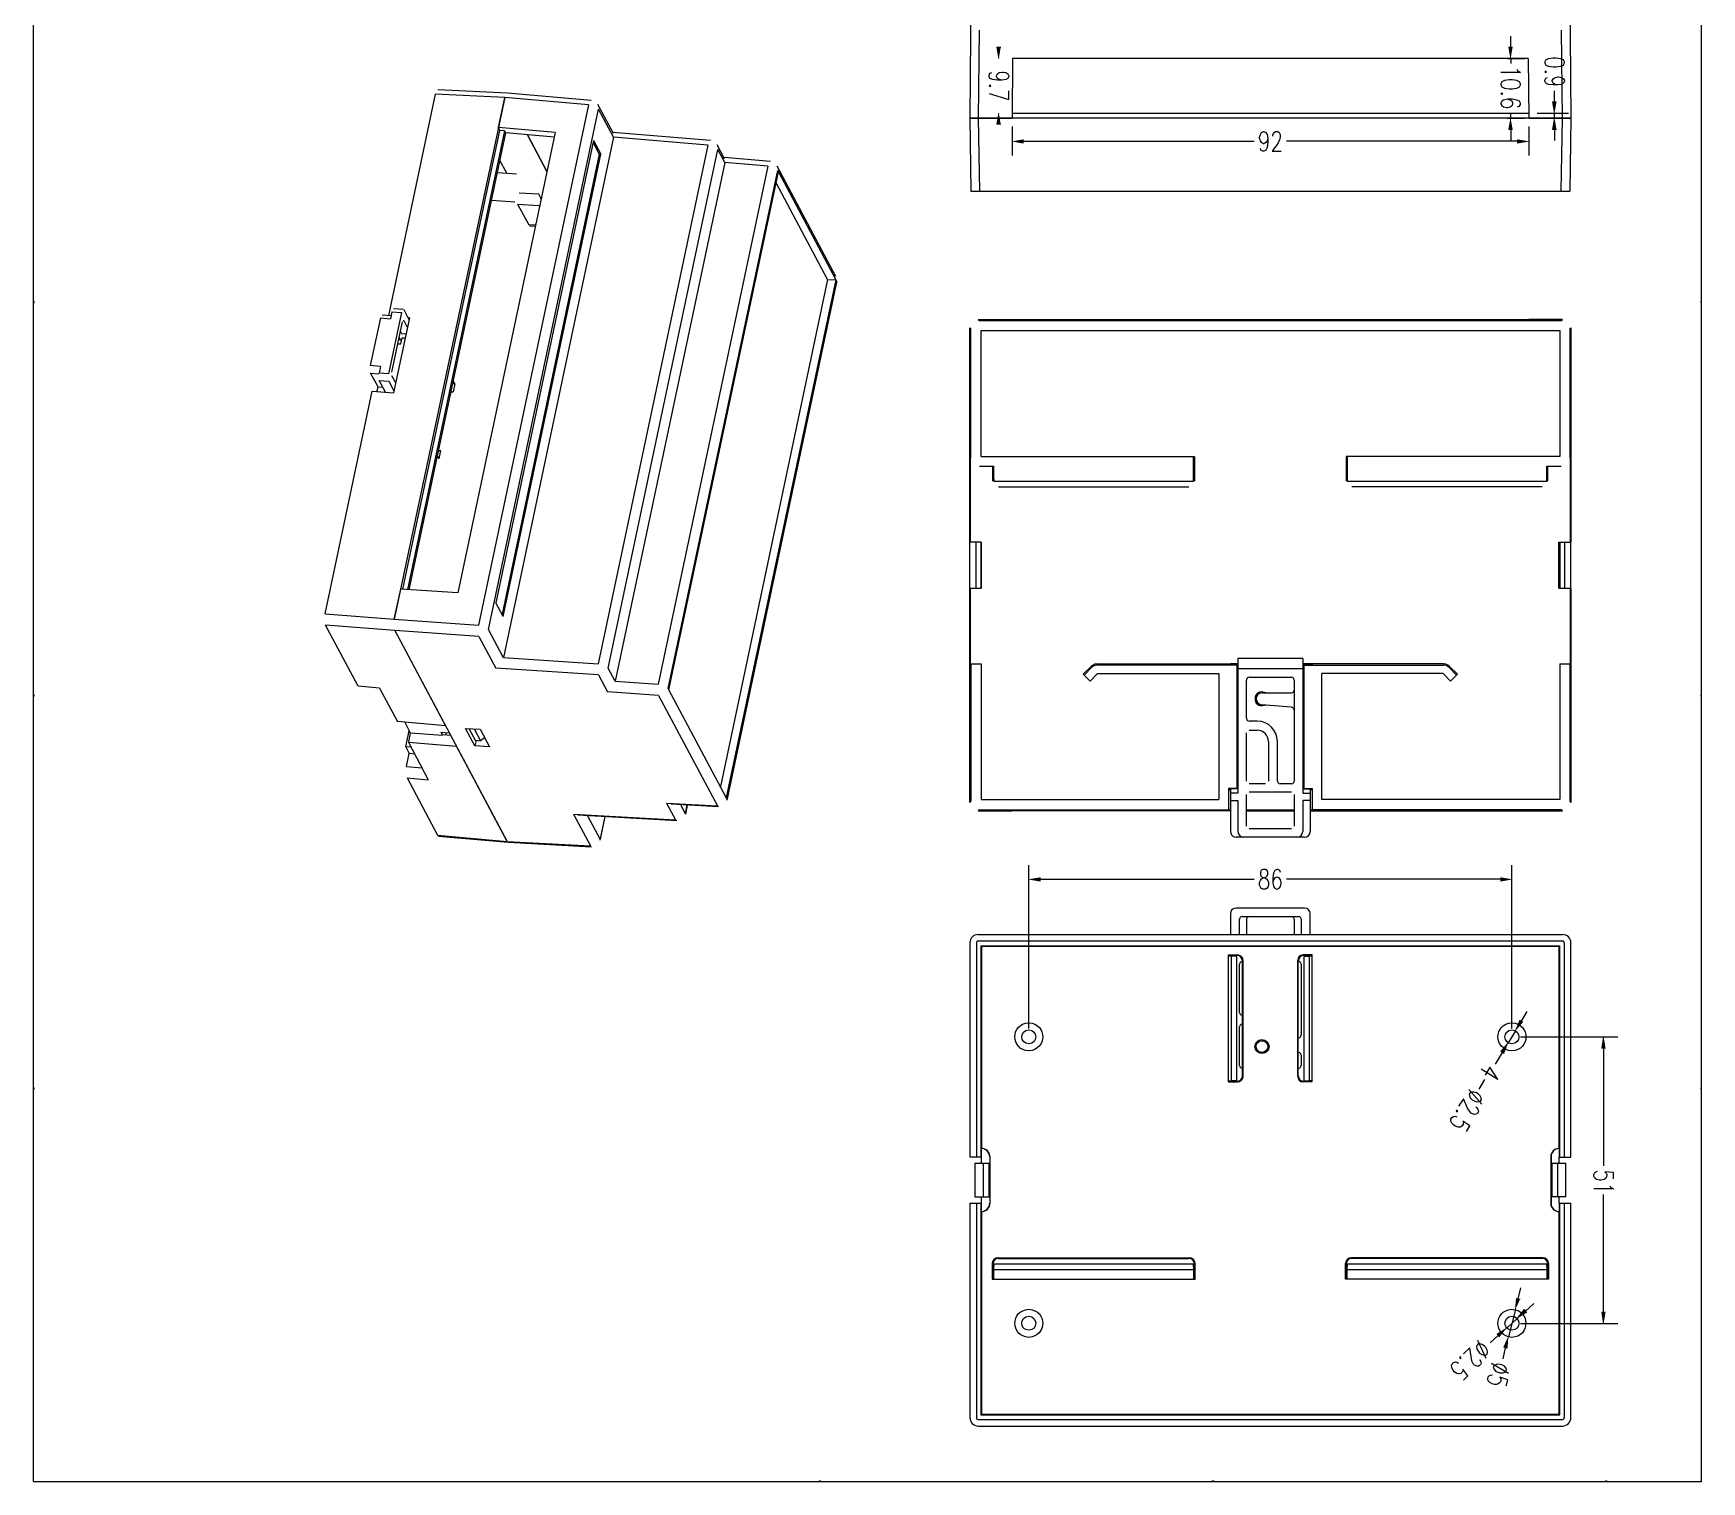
# Model space of a CAD drawing. Header units: inches. Extents: x -90 to 207, y -62 to 359.
# Drawn here: x -90.3 to 206.7, y -61.5 to 196.4 of the extents above; entities that cross this region are included whole.
import ezdxf

# ---------------------------------------------------------------- set-up
doc = ezdxf.new("R2010")
doc.units = ezdxf.units.IN
doc.header["$MEASUREMENT"] = 0
doc.layers.add('图层 1', color=7, linetype='Continuous')

msp = doc.modelspace()

# ---------------------------------------------------------------- hatches: boundary and pattern name
at = {"layer": '图层 1', "true_color": 0xffffff}
for points in [[(81.95, 193.92), (81.27, 193.92), (81.61, 191.91)], [(173.08, 193.92), (172.4, 193.92), (172.74, 191.91)], [(180.89, 184.19), (180.21, 184.19), (180.55, 182.22)], [(81.95, 180.21), (81.27, 180.21), (81.61, 182.22)], [(173.08, 179.31), (172.4, 179.31), (172.74, 181.29)], [(180.89, 179.31), (180.21, 179.31), (180.55, 181.29)], [(85.96, 177.52), (85.96, 176.84), (83.96, 177.18)], [(173.97, 177.52), (173.97, 176.84), (175.95, 177.18)], [(-90.27, 148.68), (-90.15, 148.65), (-90.11, 148.53), (-90.15, 148.4), (-90.27, 148.37)], [(206.73, 148.37), (206.61, 148.4), (206.58, 148.53), (206.61, 148.65), (206.73, 148.68)], [(-90.27, 78.65), (-90.15, 78.62), (-90.11, 78.49), (-90.15, 78.37), (-90.27, 78.34)], [(206.73, 78.34), (206.61, 78.37), (206.58, 78.49), (206.61, 78.62), (206.73, 78.65)], [(88.96, 46.1), (88.96, 45.42), (86.95, 45.76)], [(170.98, 46.1), (170.98, 45.42), (172.95, 45.76)], [(174.93, 20.31), (174.34, 20.65), (173.6, 18.77)], [(171.56, 14.72), (171.01, 15.06), (172.3, 16.61)], [(189.63, 15.68), (188.95, 15.68), (189.29, 17.69)], [(-90.27, 8.64), (-90.15, 8.61), (-90.11, 8.49), (-90.15, 8.36), (-90.27, 8.33)], [(206.73, 8.33), (206.61, 8.36), (206.58, 8.49), (206.61, 8.61), (206.73, 8.64)], [(174.4, -29.03), (173.76, -28.88), (173.57, -30.89)], [(175.61, -31.41), (175.14, -30.89), (173.88, -32.49)], [(189.63, -31.32), (188.95, -31.32), (189.29, -33.33)], [(170.76, -35.73), (170.33, -35.24), (172.03, -34.16)], [(172.18, -37.77), (171.53, -37.59), (172.33, -35.73)], [(49.59, -61.52), (49.62, -61.4), (49.74, -61.36), (49.86, -61.4), (49.9, -61.52)], [(119.59, -61.52), (119.62, -61.4), (119.75, -61.36), (119.87, -61.4), (119.9, -61.52)], [(189.6, -61.52), (189.63, -61.4), (189.75, -61.36), (189.87, -61.4), (189.91, -61.52)], [(206.73, -61.52), (206.58, -61.52), (206.61, -61.4), (206.73, -61.36)]]:
    msp.add_hatch(color=7, dxfattribs=at).paths.add_polyline_path(points)

# ---------------------------------------------------------------- linework, layer by layer
at = {"layer": '图层 1', "color": 7, "lineweight": 25, "true_color": 0xffffff}
for points in [[(206.73, -61.52), (206.73, 358.54), (-90.27, 358.54)], [(-90.27, -61.52), (-90.27, 358.54)], [(76.82, 225.54), (76.45, 181.29), (76.64, 168.29)], [(183.08, 225.54), (183.45, 181.29)], [(78.09, 196.95), (77.93, 181.29)], [(181.97, 181.29), (181.81, 196.95)], [(172.74, 193.92), (172.74, 195.9)], [(84.05, 191.91), (83.96, 181.29)], [(175.85, 191.91), (84.05, 191.91)], [(172.18, 191.91), (175.24, 191.91)], [(172.74, 191.91), (172.74, 191.02)], [(175.85, 191.91), (175.95, 181.29)], [(182.31, 191.33), (182.12, 191.67), (181.63, 191.88), (180.8, 192.01), (180.3, 192.01), (179.47, 191.88), (178.97, 191.67), (178.82, 191.33), (178.82, 191.11), (178.97, 190.77), (179.47, 190.55), (180.3, 190.43), (180.8, 190.43), (181.63, 190.55), (182.12, 190.77), (182.31, 191.11), (182.31, 191.33)], [(82.2, 188.05), (81.7, 188.18), (81.36, 188.39), (81.21, 188.73), (81.21, 188.86), (81.36, 189.17), (81.7, 189.41), (82.2, 189.51), (82.38, 189.51), (82.88, 189.41), (83.21, 189.17), (83.37, 188.86), (83.37, 188.73), (83.21, 188.39), (82.88, 188.18), (82.2, 188.05), (81.36, 188.05), (80.53, 188.18), (80.03, 188.39), (79.88, 188.73), (79.88, 188.95), (80.03, 189.29), (80.37, 189.41)], [(80.19, 187.07), (80.03, 187.16), (79.88, 187.07), (80.03, 186.94), (80.19, 187.07)], [(173.82, 190), (173.97, 189.78), (174.5, 189.44), (170.98, 189.44)], [(174.5, 187.44), (174.31, 187.78), (173.82, 187.99), (172.98, 188.12), (172.49, 188.12), (171.66, 187.99), (171.16, 187.78), (170.98, 187.44), (170.98, 187.22), (171.16, 186.88), (171.66, 186.66), (172.49, 186.54), (172.98, 186.54), (173.82, 186.66), (174.31, 186.88), (174.5, 187.22), (174.5, 187.44)], [(179.13, 189.57), (178.97, 189.66), (178.82, 189.57), (178.97, 189.44), (179.13, 189.57)], [(181.14, 187.22), (180.64, 187.31), (180.3, 187.53), (180.15, 187.87), (180.15, 187.99), (180.3, 188.33), (180.64, 188.55), (181.14, 188.67), (181.29, 188.67), (181.81, 188.55), (182.12, 188.33), (182.31, 187.99), (182.31, 187.87), (182.12, 187.53), (181.81, 187.31), (181.14, 187.22), (180.3, 187.22), (179.47, 187.31), (178.97, 187.53), (178.82, 187.87), (178.82, 188.08), (178.97, 188.42), (179.31, 188.55)], [(-18.72, 185.58), (-27.06, 146.18)], [(-7.48, 179.62), (-6.34, 185), (-26.01, 92.08), (-24.87, 97.42)], [(-6.34, 185), (-18.72, 185.58)], [(-18.26, 186.42), (-5.87, 185.83)], [(8.58, 183.7), (-6.34, 185)], [(-5.87, 185.83), (9.04, 184.53)], [(79.88, 185.71), (83.37, 184.6), (83.37, 186.17)], [(171.32, 185.65), (171.16, 185.77), (170.98, 185.65), (171.16, 185.55), (171.32, 185.65)], [(173.97, 183.3), (174.31, 183.42), (174.5, 183.76), (174.5, 183.98), (174.31, 184.32), (173.82, 184.53), (172.98, 184.66), (172.15, 184.66), (171.47, 184.53), (171.16, 184.32), (170.98, 183.98), (170.98, 183.88), (171.16, 183.55), (171.47, 183.3), (171.99, 183.21), (172.15, 183.21), (172.64, 183.3), (172.98, 183.55), (173.14, 183.88), (173.14, 183.98), (172.98, 184.32), (172.64, 184.53), (172.15, 184.66)], [(180.55, 184.19), (180.55, 186.2)], [(8.58, 183.7), (-11, 91.03)], [(-9.24, 90.26), (10.34, 182.93)], [(12.99, 178.57), (10.25, 183.73)], [(13.02, 177.89), (10.34, 182.93)], [(175.95, 181.29), (183.45, 181.29), (76.45, 181.29), (83.96, 181.29)], [(77.93, 181.29), (78.15, 168.29)], [(83.96, 182.22), (175.95, 182.22)], [(172.18, 181.29), (175.24, 181.29)], [(172.74, 181.29), (172.74, 182.19)], [(177.46, 182.22), (183.05, 182.22)], [(177.46, 181.29), (183.05, 181.29)], [(180.55, 181.29), (180.55, 182.22)], [(181.75, 168.29), (181.97, 181.29)], [(183.45, 181.29), (183.27, 168.29)], [(-24.49, 97.42), (-7.2, 179.13)], [(-23.63, 97.36), (-6.34, 179.04)], [(-23.35, 97.33), (-6.15, 178.67)], [(2.65, 178.76), (-14.71, 96.74)], [(2.65, 178.76), (-7.48, 179.62)], [(-7.2, 179.13), (-7.48, 179.62)], [(-6.37, 179.07), (-7.2, 179.13)], [(-6.15, 178.67), (-6.37, 179.07)], [(2.46, 177.93), (-6.15, 178.67)], [(-2.32, 178.33), (1.17, 171.78), (-2.29, 178.33)], [(30.29, 177.34), (12.9, 178.76)], [(83.96, 179.81), (83.96, 174.68)], [(129.5, 177.77), (129.41, 177.28), (129.16, 176.94), (128.82, 176.75), (128.73, 176.75), (128.39, 176.94), (128.18, 177.28), (128.05, 177.77), (128.05, 177.93), (128.18, 178.42), (128.39, 178.76), (128.73, 178.94), (128.82, 178.94), (129.16, 178.76), (129.41, 178.42), (129.5, 177.77), (129.5, 176.94), (129.41, 176.1), (129.16, 175.61), (128.82, 175.42), (128.61, 175.42), (128.27, 175.61), (128.18, 175.92)], [(172.74, 179.31), (172.74, 177.31)], [(175.95, 179.81), (175.95, 174.68)], [(180.55, 179.31), (180.55, 177.31)], [(9.47, 177.31), (-7.91, 95.01)], [(13.02, 177.89), (-6.58, 85.25)], [(9.41, 176.94), (10.49, 174.87)], [(9.47, 177.31), (10.77, 174.87)], [(29.82, 176.5), (10.28, 84.14)], [(12.07, 83.37), (31.58, 175.73)], [(29.82, 176.5), (13.02, 177.89)], [(32.79, 174.07), (31.49, 176.54)], [(32.85, 173.42), (31.58, 175.73)], [(85.96, 177.18), (127.06, 177.18)], [(173.97, 177.18), (132.84, 177.18)], [(-6, 171.5), (-7.2, 173.76)], [(10.49, 174.87), (-6.83, 92.97)], [(-6.62, 92.57), (10.77, 174.87)], [(10.49, 174.87), (10.77, 174.87)], [(32.85, 173.39), (13.3, 81.02)], [(40.51, 172.74), (20.99, 80.5)], [(40.97, 173.57), (32.69, 174.28)], [(40.51, 172.74), (32.85, 173.39)], [(52.61, 153.1), (42.14, 172.77)], [(-7.63, 171.63), (-4.24, 171.38)], [(22.75, 79.73), (42.27, 171.97)], [(22.87, 79.51), (42.39, 171.75)], [(51.13, 152.6), (41.99, 169.8)], [(42.27, 171.97), (42.39, 171.75), (52.61, 152.54)], [(-8.68, 166.68), (-4.58, 166.38)], [(-0.29, 167.77), (-3.77, 167.95)], [(0.09, 167.06), (-0.29, 167.77)], [(0.05, 166.99), (0.09, 167.06)], [(0.05, 166.99), (0.15, 166.84)], [(0.18, 167.06), (0.09, 167.06)], [(76.64, 168.29), (183.27, 168.29)], [(-4.05, 165.97), (-0.22, 165.76)], [(-4.05, 165.97), (-2.08, 162.3)], [(-0.22, 165.76), (-0.13, 165.57)], [(-0.84, 162.24), (-2.08, 162.3)], [(-1.92, 162.15), (-0.87, 162.08)], [(-0.9, 161.93), (-1, 162.08)], [(51.13, 152.6), (32.05, 62.28)], [(52.61, 152.54), (33.1, 60.3)], [(52.74, 152.29), (33.22, 60.06)], [(33.25, 59.87), (52.77, 152.08)], [(51.13, 152.6), (52.61, 152.54)], [(52.61, 152.54), (52.74, 152.29)], [(52.74, 152.29), (52.77, 152.08)], [(-28.48, 145.72), (-30.3, 137.23)], [(-28.48, 145.72), (-26.69, 145.59)], [(-28.2, 146.27), (-26.56, 146.15)], [(-24.71, 146.67), (-27.03, 135.77)], [(-26.44, 146.8), (-26.69, 145.59)], [(-26.44, 146.8), (-24.71, 146.67)], [(-24.4, 147.23), (-26.13, 147.35)], [(-23.29, 145.75), (-26.13, 132.41)], [(-23.38, 145.41), (-24.28, 147.14)], [(-23.29, 145.75), (-23.57, 145.75)], [(-26.44, 136.08), (-24.56, 145.04)], [(-24.65, 142.88), (-24.93, 143.37)], [(-23.91, 142.81), (-24.65, 142.88)], [(-24.46, 145.25), (-24.34, 145.25)], [(-24.34, 145.25), (-23.66, 143.99)], [(76.45, 105.82), (76.45, 143.99)], [(76.64, 143.77), (76.45, 143.99)], [(76.45, 59.47), (76.45, 143.96)], [(76.64, 120.83), (76.64, 143.77)], [(77.93, 145.47), (83.96, 145.47)], [(77.93, 145.47), (181.97, 145.47), (175.95, 145.47)], [(77.93, 145.47), (78.15, 145.29)], [(78.15, 145.29), (181.75, 145.29)], [(78.46, 121.04), (78.46, 143.46)], [(78.46, 143.46), (181.48, 143.46)], [(181.48, 143.46), (181.48, 121.04)], [(181.75, 145.29), (181.97, 145.47)], [(183.45, 143.99), (183.27, 143.77)], [(183.27, 143.77), (183.27, 120.83)], [(183.45, 143.99), (183.45, 105.82)], [(183.45, 59.47), (183.45, 143.96)], [(-25.39, 141.12), (-24.87, 141.09)], [(-24.9, 141.76), (-25.24, 141.8)], [(-25.14, 142.26), (-24.9, 141.76)], [(-24.87, 141.09), (-24.62, 142.2)], [(-24.62, 142.2), (-24.06, 142.17)], [(-28.48, 137.1), (-30.3, 137.23)], [(-28.48, 137.1), (-28.73, 135.9)], [(-30.24, 135.9), (-28.76, 135.77)], [(-28.91, 133.43), (-30.24, 135.9)], [(-27.03, 135.77), (-28.73, 135.9)], [(-28.69, 134.57), (-26.97, 134.45)], [(-27.58, 132.5), (-28.69, 134.57)], [(-26.97, 134.45), (-26.07, 132.72)], [(-25.76, 134.17), (-26.44, 135.43)], [(-15.23, 133.98), (-15.6, 134.01)], [(-15.23, 133.98), (-15.54, 132.56)], [(-15.23, 133.98), (-15.51, 134.51)], [(-38.3, 93.04), (-29.93, 132.66)], [(-29.93, 132.66), (-26.13, 132.41)], [(-29.1, 132.59), (-28.91, 133.43)], [(-28.91, 133.43), (-28.05, 133.37)], [(-15.94, 132.1), (-15.97, 132.16)], [(-15.91, 132.59), (-15.54, 132.56)], [(-18.1, 122.13), (-17.73, 122.09)], [(-18.04, 120.64), (-17.73, 122.09)], [(-17.79, 123.42), (-17.82, 123.48)], [(-17.82, 123.42), (-17.79, 123.42)], [(-18.04, 120.64), (-18.32, 121.17)], [(76.58, 105.82), (76.58, 120.83)], [(76.64, 120.83), (76.58, 120.83)], [(78.15, 119.32), (80.74, 119.32)], [(78.46, 121.04), (116.44, 121.04)], [(80.56, 116.63), (80.56, 119.32)], [(80.65, 119.32), (80.65, 117.62)], [(80.74, 116.63), (80.74, 119.32)], [(116.26, 116.63), (116.26, 121.04)], [(116.44, 119.32), (116.35, 119.32)], [(116.35, 119.32), (116.35, 117.62)], [(116.44, 121.04), (116.44, 116.63)], [(181.48, 121.04), (143.46, 121.04)], [(143.46, 121.04), (143.46, 116.63)], [(143.55, 119.32), (143.46, 119.32)], [(143.55, 117.62), (143.55, 119.32)], [(143.68, 116.63), (143.68, 121.04)], [(179.16, 119.32), (181.75, 119.32)], [(179.16, 116.63), (179.16, 119.32)], [(179.25, 117.62), (179.25, 119.32)], [(179.38, 116.63), (179.38, 119.32)], [(183.33, 120.83), (183.27, 120.83)], [(183.33, 120.83), (183.33, 105.82)], [(80.65, 117.62), (80.71, 116.63)], [(80.71, 116.63), (116.29, 116.63)], [(116.35, 117.62), (116.29, 116.63)], [(143.62, 116.63), (143.55, 117.62)], [(143.62, 116.63), (179.19, 116.63)], [(179.19, 116.63), (179.25, 117.62)], [(81.55, 115.64), (115.45, 115.64)], [(178.36, 115.64), (144.45, 115.64)], [(78.49, 105.82), (76.45, 105.82)], [(77.56, 97.61), (77.56, 105.82)], [(78.46, 105.82), (78.46, 97.61)], [(78.49, 97.61), (78.49, 105.82)], [(181.32, 105.82), (183.45, 105.82)], [(181.32, 97.61), (181.32, 105.82)], [(181.32, 104.68), (181.44, 104.68)], [(181.44, 105.2), (181.41, 105.2)], [(181.41, 104.68), (181.41, 105.2)], [(181.44, 105.2), (181.44, 98.22)], [(181.48, 105.82), (181.48, 97.61)], [(182.37, 97.61), (182.37, 105.82)], [(181.32, 98.69), (181.44, 98.69)], [(181.41, 98.22), (181.41, 98.69)], [(181.44, 98.22), (181.41, 98.22)], [(-14.71, 96.74), (-24.87, 97.42)], [(76.45, 59.44), (76.45, 97.61)], [(76.45, 97.61), (78.49, 97.61)], [(76.58, 84.11), (76.58, 97.61)], [(181.32, 97.61), (183.45, 97.61)], [(183.33, 97.61), (183.33, 84.11)], [(183.45, 97.61), (183.45, 59.44)], [(-38.3, 93.04), (-26.01, 92.08)], [(-26.01, 92.08), (-11, 91.03)], [(-6.62, 92.57), (-7.91, 95.01)], [(-25.92, 90.07), (-38.24, 91.03)], [(-32.46, 80.16), (-38.24, 91.03)], [(-10.94, 89.02), (-25.92, 90.07)], [(-25.92, 90.07), (-16.9, 73.09)], [(-25.92, 90.07), (-5.94, 52.49), (-14.95, 69.44)], [(-6.58, 85.22), (-9.24, 90.26)], [(-10.94, 89.02), (-7.91, 83.34)], [(10.34, 82.14), (-7.91, 83.34)], [(-6.58, 85.25), (10.28, 84.14)], [(13.3, 81.02), (12.07, 83.37)], [(76.58, 84.11), (78.46, 84.11)], [(76.64, 84.11), (76.64, 59.65)], [(78.46, 84.11), (78.46, 59.96)], [(98.04, 83.65), (96.65, 82.26)], [(98.19, 83.53), (96.8, 82.1)], [(99.12, 84.11), (98.72, 84.05), (98.38, 83.9), (98.04, 83.65)], [(98.04, 83.65), (98.19, 83.53)], [(99.12, 83.9), (98.78, 83.83), (98.47, 83.71), (98.19, 83.53)], [(99.12, 83.9), (99.12, 84.11)], [(99.12, 84.11), (122.86, 84.11)], [(124.01, 83.9), (99.12, 83.9)], [(122.49, 84.11), (122.49, 83.99)], [(122.49, 83.99), (122.99, 83.99)], [(122.86, 84.11), (122.86, 83.99)], [(124.19, 84.11), (122.86, 84.11)], [(124.01, 83.93), (122.99, 83.99)], [(124.01, 83.93), (124.01, 61.85)], [(124.19, 85.1), (124.19, 61.11)], [(135.71, 85.1), (124.19, 85.1)], [(135.71, 83.22), (124.19, 83.22)], [(135.71, 85.1), (135.71, 61.11)], [(137.07, 84.11), (135.71, 84.11)], [(135.93, 83.93), (136.92, 83.99)], [(135.93, 83.93), (135.93, 61.85)], [(135.93, 83.9), (160.79, 83.9)], [(137.41, 83.99), (136.92, 83.99)], [(137.07, 83.99), (137.07, 84.11)], [(160.79, 84.11), (137.07, 84.11)], [(137.41, 84.11), (137.41, 83.99)], [(160.79, 84.11), (160.79, 83.9)], [(161.87, 83.65), (161.56, 83.9), (161.19, 84.05), (160.79, 84.11)], [(161.71, 83.53), (161.28, 83.8), (160.79, 83.9)], [(161.71, 83.53), (161.87, 83.65)], [(163.1, 82.1), (161.71, 83.53)], [(163.26, 82.26), (161.87, 83.65)], [(181.48, 84.11), (183.33, 84.11)], [(181.48, 84.11), (181.48, 59.96)], [(183.27, 84.11), (183.27, 59.65)], [(10.34, 82.14), (11.94, 79.14)], [(13.3, 81.02), (20.99, 80.5)], [(96.65, 82.26), (97.85, 81.05)], [(97.85, 81.05), (99.18, 82.38)], [(99.18, 82.38), (120.8, 82.38)], [(120.8, 82.38), (120.8, 59.96)], [(126.2, 81.73), (125.95, 81.67), (125.77, 81.49), (125.71, 81.24)], [(125.71, 74.42), (125.71, 81.24)], [(126.2, 81.73), (133.7, 81.73)], [(134.2, 81.24), (134.14, 81.49), (133.95, 81.67), (133.7, 81.73)], [(134.2, 81.24), (134.2, 63.24)], [(139.11, 59.96), (139.11, 82.38)], [(160.72, 82.38), (139.11, 82.38)], [(160.72, 82.38), (162.05, 81.05)], [(163.26, 82.26), (162.05, 81.05)], [(-28.66, 79.82), (-32.46, 80.16)], [(-28.66, 79.82), (-25.45, 73.83)], [(21.05, 78.49), (11.94, 79.14)], [(21.05, 78.49), (31.52, 58.82)], [(33.1, 60.3), (22.87, 79.51), (22.75, 79.73)], [(128.45, 78.95), (133.7, 78.95)], [(133.7, 78.95), (133.95, 79.02), (134.14, 79.2), (134.2, 79.45)], [(125.71, 74.42), (125.77, 74.17), (125.95, 73.98), (126.2, 73.92)], [(133.73, 76.39), (128.45, 76.85)], [(134.2, 75.9), (134.14, 76.14), (133.98, 76.3), (133.73, 76.39)], [(-16.9, 73.09), (-25.45, 73.83)], [(-24.12, 73.71), (-23.17, 71.85)], [(-23.97, 69.35), (-23.35, 72.25)], [(-23.17, 71.85), (-23.51, 70.18)], [(-23.17, 71.85), (-17.42, 71.45)], [(-17.7, 71.98), (-17.42, 71.45)], [(-17.7, 71.98), (-16.25, 71.85)], [(-17.42, 71.45), (-17.42, 71.48)], [(-15.97, 71.36), (-17.42, 71.48)], [(-16.84, 71.42), (-16.74, 71.88)], [(-11.65, 69.51), (-13.32, 72.62)], [(-13.32, 72.62), (-10.75, 72.47)], [(-12.73, 72.59), (-11.62, 70.52)], [(-11.77, 72.53), (-10.66, 70.43)], [(-10.75, 72.47), (-9.09, 69.35)], [(125.71, 63.24), (125.71, 71.82)], [(127.62, 73.92), (126.2, 73.92)], [(126.2, 72.32), (127.62, 72.32)], [(-23.04, 69.26), (-23.97, 69.35)], [(-23.97, 69.35), (-23.35, 68.15)], [(-23.51, 70.18), (-14.95, 69.44)], [(-23.51, 70.18), (-19.96, 63.48)], [(-11.46, 70.49), (-11.65, 69.51)], [(-9.09, 69.35), (-11.65, 69.51)], [(-11.62, 70.52), (-10.66, 70.43)], [(-9.95, 70.96), (-10.66, 70.43)], [(129.6, 70.31), (129.6, 63.24)], [(131.2, 63.24), (131.2, 70.31)], [(-23.85, 65.83), (-23.35, 68.15)], [(-23.85, 65.83), (-21.07, 65.58)], [(-22.36, 68.05), (-23.35, 68.15)], [(-23.75, 63.82), (-18.32, 53.6)], [(-23.75, 63.82), (-19.96, 63.48)], [(129.1, 62.74), (126.2, 62.74)], [(131.2, 63.24), (131.26, 62.99), (131.45, 62.8), (131.7, 62.74)], [(133.7, 62.74), (131.7, 62.74)], [(133.7, 62.74), (133.95, 62.8), (134.14, 62.99), (134.2, 63.24)], [(33.22, 60.06), (33.1, 60.3)], [(33.25, 59.87), (33.22, 60.09)], [(76.45, 59.44), (76.64, 59.65)], [(78.46, 59.96), (120.8, 59.96)], [(122.49, 61.91), (122.49, 58.08)], [(124.01, 61.91), (122.49, 61.91)], [(122.49, 61.79), (122.99, 61.79)], [(122.49, 61.69), (122.86, 61.69)], [(122.86, 61.79), (122.86, 54.25)], [(124.19, 61.11), (122.86, 61.11)], [(122.86, 59.81), (124.19, 59.81)], [(124.01, 61.85), (122.99, 61.79)], [(124.19, 59.81), (124.19, 54.25)], [(125.71, 55.24), (125.71, 60.86)], [(126.2, 61.35), (133.7, 61.35)], [(134.2, 60.86), (134.2, 55.24)], [(135.71, 61.11), (137.07, 61.11)], [(135.71, 59.81), (135.71, 54.25)], [(137.07, 59.81), (135.71, 59.81)], [(135.93, 61.91), (137.41, 61.91)], [(135.93, 61.85), (136.92, 61.79)], [(137.41, 61.79), (136.92, 61.79)], [(137.07, 61.79), (137.07, 54.25)], [(137.41, 61.69), (137.07, 61.69)], [(137.41, 61.91), (137.41, 58.08)], [(181.48, 59.96), (139.11, 59.96)], [(183.27, 59.65), (183.45, 59.44)], [(5.89, 57.37), (8.92, 51.69)], [(5.89, 57.37), (24.08, 56.32)], [(24.26, 56.17), (6.66, 57.18)], [(10.62, 52.92), (8.39, 57.09)], [(11.45, 56.91), (10.62, 52.92)], [(10.65, 52.71), (11.54, 56.91)], [(22.47, 59.32), (24.08, 56.32)], [(22.47, 59.32), (31.52, 58.82)], [(31.71, 58.67), (23.28, 59.13)], [(25.78, 57.55), (25.01, 59.04)], [(26.09, 58.98), (25.78, 57.55)], [(25.81, 57.34), (25.78, 57.55)], [(26.15, 58.98), (25.81, 57.34)], [(78.15, 58.14), (77.93, 57.96)], [(122.86, 57.96), (77.93, 57.96), (83.96, 57.96)], [(78.15, 58.14), (122.49, 58.14)], [(122.86, 58.08), (122.49, 58.08)], [(134.2, 58.08), (125.71, 58.08)], [(125.71, 57.96), (134.2, 57.96)], [(137.41, 58.08), (137.07, 58.08)], [(137.07, 57.96), (181.97, 57.96), (175.95, 57.96)], [(181.75, 58.14), (137.41, 58.14)], [(181.97, 57.96), (181.75, 58.14)], [(-18.32, 53.6), (-5.94, 52.49)], [(122.86, 54.25), (122.9, 53.94), (123.05, 53.66), (123.27, 53.45), (123.54, 53.29), (123.85, 53.23)], [(133.7, 54.74), (126.2, 54.74)], [(-18.16, 53.45), (-5.75, 52.34)], [(-5.94, 52.49), (8.92, 51.69)], [(-5.75, 52.34), (9.1, 51.53)], [(10.65, 52.71), (10.62, 52.92)], [(136.05, 53.23), (123.85, 53.23)], [(86.95, 19.2), (86.95, 48.26)], [(172.95, 19.2), (172.95, 48.26)], [(88.96, 45.76), (127.06, 45.76)], [(128.61, 47.52), (128.27, 47.33), (128.18, 46.99), (128.18, 46.69), (128.27, 46.35), (128.52, 46.16), (128.95, 46.01), (129.29, 45.85), (129.5, 45.51), (129.63, 45.17), (129.63, 44.68), (129.5, 44.34), (129.41, 44.18), (129.07, 44), (128.61, 44), (128.27, 44.18), (128.18, 44.34), (128.05, 44.68), (128.05, 45.17), (128.18, 45.51), (128.39, 45.85), (128.73, 46.01), (129.16, 46.16), (129.41, 46.35), (129.5, 46.69), (129.5, 46.99), (129.41, 47.33), (129.07, 47.52), (128.61, 47.52)], [(131.73, 46.99), (131.63, 47.33), (131.3, 47.52), (131.08, 47.52), (130.74, 47.33), (130.52, 46.84), (130.4, 46.01), (130.4, 45.17), (130.52, 44.49), (130.74, 44.18), (131.08, 44), (131.17, 44), (131.51, 44.18), (131.73, 44.49), (131.85, 45.02), (131.85, 45.17), (131.73, 45.67), (131.51, 46.01), (131.17, 46.16), (131.08, 46.16), (130.74, 46.01), (130.52, 45.67), (130.4, 45.17)], [(170.98, 45.76), (132.84, 45.76)], [(123.85, 40.63), (123.54, 40.57), (123.27, 40.45), (123.05, 40.23), (122.9, 39.95), (122.86, 39.64)], [(122.86, 39.64), (122.86, 35.91)], [(136.05, 40.63), (123.85, 40.63)], [(124.96, 39.12), (124.72, 39.06), (124.53, 38.87), (124.47, 38.63)], [(124.47, 35.91), (124.47, 38.63)], [(124.96, 39.12), (134.97, 39.12)], [(126.2, 39.12), (125.95, 39.06), (125.77, 38.87), (125.71, 38.63)], [(125.71, 38.63), (125.71, 35.91)], [(134.2, 38.63), (134.14, 38.87), (133.95, 39.06), (133.7, 39.12)], [(134.2, 38.63), (134.2, 35.91)], [(135.46, 38.63), (135.4, 38.87), (135.22, 39.06), (134.97, 39.12)], [(135.46, 38.63), (135.46, 35.91)], [(137.07, 35.91), (137.07, 39.64)], [(77.93, 35.91), (181.97, 35.91)], [(76.45, 34.43), (76.45, -3.74)], [(77.93, 34.77), (77.78, 34.7), (77.66, 34.58), (77.63, 34.43)], [(77.63, 34.43), (77.63, -3.74)], [(77.93, 34.77), (181.97, 34.77)], [(78.43, 33.93), (78.43, -3.74)], [(78.43, 33.93), (181.48, 33.93)], [(78.55, 33.81), (78.43, 33.93)], [(78.55, 33.81), (78.55, -2.2)], [(181.35, 33.81), (78.55, 33.81)], [(181.35, 33.81), (181.48, 33.93)], [(181.35, -2.2), (181.35, 33.81)], [(181.48, -3.74), (181.48, 33.93)], [(182.28, 34.43), (182.25, 34.58), (182.12, 34.7), (181.97, 34.77)], [(182.28, 34.43), (182.28, -3.74)], [(183.45, -3.74), (183.45, 34.43)], [(122.49, 32.29), (124.1, 32.29)], [(122.49, 9.66), (122.49, 32.29)], [(122.49, 32.17), (124.01, 32.17)], [(124.01, 32.02), (122.99, 32.08), (122.49, 32.08)], [(122.86, 32.17), (122.86, 32.08)], [(122.99, 32.08), (122.99, 9.88)], [(124.01, 32.17), (124.1, 32.29)], [(124.01, 9.94), (124.01, 32.02)], [(124.96, 31.12), (124.72, 31.06), (124.53, 30.87), (124.47, 30.63)], [(124.47, 22.04), (124.47, 30.63)], [(124.96, 31.12), (125, 31.12)], [(125, 31.18), (125.09, 31.28)], [(125, 10.77), (125, 31.18)], [(125.09, 10.68), (125.09, 31.28)], [(134.91, 31.18), (134.82, 31.28)], [(134.82, 10.68), (134.82, 31.28)], [(134.91, 10.77), (134.91, 31.18)], [(134.91, 31.12), (134.97, 31.12)], [(135.46, 30.63), (135.4, 30.87), (135.22, 31.06), (134.97, 31.12)], [(135.46, 30.63), (135.46, 18.03)], [(137.41, 32.29), (135.8, 32.29)], [(135.93, 32.17), (135.8, 32.29)], [(137.41, 32.17), (135.93, 32.17)], [(135.93, 32.02), (136.92, 32.08)], [(135.93, 32.02), (135.93, 9.94)], [(137.41, 32.08), (136.92, 32.08)], [(136.92, 9.88), (136.92, 32.08)], [(137.07, 32.08), (137.07, 32.17)], [(137.41, 9.66), (137.41, 32.29)], [(124.47, 22.04), (124.53, 21.8), (124.72, 21.61), (124.96, 21.55)], [(125, 21.55), (124.96, 21.55)], [(174.65, 20.47), (175.67, 22.2)], [(124.96, 19.94), (124.72, 19.88), (124.53, 19.7), (124.47, 19.45)], [(124.47, 12.62), (124.47, 19.45)], [(124.96, 19.94), (125, 19.94)], [(134.97, 17.53), (135.22, 17.6), (135.4, 17.78), (135.46, 18.03)], [(173.6, 18.77), (172.3, 16.61)], [(129.01, 17.07), (128.45, 17.01)], [(128.45, 14.91), (129.1, 14.91)], [(134.97, 17.53), (134.91, 17.53)], [(134.91, 14.91), (134.97, 14.91)], [(135.46, 14.42), (135.4, 14.66), (135.22, 14.85), (134.97, 14.91)], [(170.05, 12.84), (171.28, 14.91)], [(174.47, 17.69), (191.79, 17.69)], [(189.29, 15.68), (189.29, -5.26)], [(124.47, 12.62), (124.53, 12.38), (124.72, 12.19), (124.96, 12.13)], [(125, 12.13), (124.96, 12.13)], [(134.97, 12.13), (134.91, 12.13)], [(134.97, 12.13), (135.22, 12.19), (135.4, 12.38), (135.46, 12.62)], [(135.46, 14.42), (135.46, 12.62)], [(170.45, 10.12), (167.46, 11.95)], [(170.45, 10.12), (169.03, 12.28), (168.17, 10.86)], [(122.49, 9.88), (122.99, 9.88)], [(122.49, 9.78), (124.01, 9.78)], [(122.49, 9.66), (124.1, 9.66)], [(122.86, 9.88), (122.86, 9.78)], [(124.01, 9.94), (122.99, 9.88)], [(124.01, 9.78), (124.1, 9.66)], [(125, 10.77), (125.09, 10.68)], [(134.91, 10.77), (134.82, 10.68)], [(135.93, 9.78), (135.8, 9.66)], [(137.41, 9.66), (135.8, 9.66)], [(135.93, 9.94), (136.92, 9.88)], [(137.41, 9.78), (135.93, 9.78)], [(137.41, 9.88), (136.92, 9.88)], [(137.07, 9.78), (137.07, 9.88)], [(168.1, 10.12), (167.09, 8.39)], [(166.53, 5.21), (166.65, 5.12), (166.9, 4.84), (166.96, 4.66), (166.99, 4.38), (166.78, 4.01), (166.53, 3.92), (166.31, 3.89), (165.97, 3.98), (165.7, 4.13), (165.45, 4.41), (165.14, 4.87), (164.31, 6.66), (163.47, 5.34)], [(167.61, 5.71), (165.26, 8.3)], [(167.52, 6.54), (167.49, 6.82), (167.33, 7.19), (166.96, 7.56), (166.68, 7.71), (166.19, 7.87), (165.79, 7.87), (165.51, 7.75), (165.36, 7.47), (165.39, 7.19), (165.54, 6.82), (165.91, 6.48), (166.22, 6.29), (166.68, 6.14), (167.09, 6.17), (167.36, 6.26), (167.52, 6.54)], [(164.86, 0.86), (165.45, 1.82), (164.21, 2.68), (164.31, 2.5), (164.27, 2.13), (164.09, 1.85), (163.78, 1.63), (163.38, 1.6), (162.89, 1.79), (162.61, 1.94), (162.24, 2.31), (162.08, 2.65), (162.11, 3.05), (162.27, 3.33), (162.58, 3.51), (162.79, 3.55), (163.13, 3.45)], [(163.32, 4.41), (163.23, 4.56), (163.04, 4.56), (163.1, 4.38), (163.32, 4.41)], [(78.49, -2.2), (78.49, -3.74)], [(181.35, -2.2), (180.98, -2.23), (180.61, -2.38), (180.3, -2.63), (180.05, -2.94), (179.9, -3.31), (179.87, -3.68)], [(181.41, -2.2), (181.04, -2.23), (180.67, -2.38), (180.36, -2.63), (180.12, -2.94), (179.96, -3.31), (179.93, -3.68)], [(181.41, -3.74), (181.41, -2.2)], [(78.49, -3.74), (76.45, -3.74)], [(77.35, -4.82), (77.35, -10.81)], [(77.35, -4.82), (80, -4.82)], [(78.49, -3.74), (78.49, -4.82)], [(78.86, -10.81), (78.86, -4.82)], [(79.85, -4.82), (79.85, -10.81)], [(80, -3.68), (80, -4.82)], [(80, -3.68), (80.07, -3.68)], [(80.07, -11.93), (80.07, -3.68)], [(179.87, -3.68), (179.93, -3.68)], [(179.87, -3.68), (179.87, -11.93)], [(179.93, -3.68), (179.93, -4.82)], [(179.93, -4.82), (182.56, -4.82)], [(180.05, -4.82), (180.05, -10.81)], [(181.07, -4.82), (181.07, -10.81)], [(181.32, -3.74), (183.45, -3.74)], [(181.32, -3.74), (181.32, -4.82)], [(182.56, -10.81), (182.56, -4.82)], [(191.05, -7.6), (191.05, -6.46), (189.53, -6.37), (189.69, -6.46), (189.87, -6.8), (189.87, -7.14), (189.69, -7.48), (189.38, -7.69), (188.86, -7.82), (188.55, -7.82), (188.02, -7.69), (187.71, -7.48), (187.53, -7.14), (187.53, -6.8), (187.71, -6.46), (187.87, -6.37), (188.21, -6.24)], [(190.37, -8.81), (190.52, -9.05), (191.05, -9.36), (187.53, -9.36)], [(77.35, -10.81), (80, -10.81)], [(78.49, -10.81), (78.49, -11.93)], [(80, -10.81), (80, -11.93)], [(182.56, -10.81), (179.93, -10.81)], [(179.93, -10.81), (179.93, -11.93)], [(181.32, -10.81), (181.32, -11.93)], [(189.29, -31.32), (189.29, -10.38)], [(76.45, -11.93), (76.45, -50.09)], [(76.45, -11.93), (78.49, -11.93)], [(77.63, -11.93), (77.63, -50.09)], [(78.43, -11.93), (78.43, -49.6)], [(78.49, -11.93), (78.49, -13.44)], [(78.55, -13.44), (78.55, -49.48)], [(80.07, -11.93), (80, -11.93)], [(179.93, -11.93), (179.87, -11.93)], [(181.32, -11.93), (183.45, -11.93)], [(181.35, -49.48), (181.35, -13.44)], [(181.41, -13.44), (181.41, -11.93)], [(181.48, -49.6), (181.48, -11.93)], [(182.28, -11.93), (182.28, -50.09)], [(183.45, -50.09), (183.45, -11.93)], [(80.44, -22.64), (80.44, -25.45)], [(80.56, -22.76), (80.44, -22.64)], [(80.56, -22.76), (80.56, -25.45)], [(80.71, -22.76), (80.65, -23.75), (80.65, -25.45)], [(80.65, -23.75), (116.35, -23.75)], [(116.29, -22.76), (80.71, -22.76)], [(81.45, -21.65), (115.55, -21.65)], [(81.55, -21.75), (81.45, -21.65)], [(81.55, -21.75), (115.45, -21.75)], [(115.45, -21.75), (115.55, -21.65)], [(116.35, -25.45), (116.35, -23.75), (116.29, -22.76)], [(116.44, -22.76), (116.57, -22.64)], [(116.44, -25.45), (116.44, -22.76)], [(116.57, -25.45), (116.57, -22.64)], [(143.46, -22.76), (143.34, -22.64)], [(143.34, -25.45), (143.34, -22.64)], [(143.46, -25.45), (143.46, -22.76)], [(143.62, -22.76), (143.55, -23.75), (143.55, -25.45)], [(143.55, -23.75), (179.25, -23.75)], [(179.19, -22.76), (143.62, -22.76)], [(144.45, -21.75), (144.36, -21.65)], [(178.48, -21.65), (144.36, -21.65)], [(178.36, -21.75), (144.45, -21.75)], [(178.36, -21.75), (178.48, -21.65)], [(179.25, -25.45), (179.25, -23.75), (179.19, -22.76)], [(179.38, -22.76), (179.47, -22.64)], [(179.38, -22.76), (179.38, -25.45)], [(179.47, -22.64), (179.47, -25.45)], [(80.44, -25.45), (116.57, -25.45)], [(179.47, -25.45), (143.34, -25.45)], [(174.06, -28.97), (174.56, -27.03)], [(173.88, -32.49), (172.03, -34.16)], [(173.57, -30.89), (172.33, -35.73)], [(175.39, -31.16), (176.87, -29.8)], [(169.06, -36.81), (170.54, -35.49)], [(174.47, -33.33), (191.79, -33.33)], [(167.18, -39.75), (167.27, -39.87), (167.42, -40.18), (167.46, -40.4), (167.39, -40.67), (167.05, -40.95), (166.78, -40.98), (166.59, -40.92), (166.28, -40.77), (166.07, -40.52), (165.91, -40.18), (165.76, -39.66), (165.48, -37.68), (164.31, -38.73)], [(168.54, -38.76), (168.6, -38.48), (168.54, -38.08), (168.29, -37.62), (168.07, -37.37), (167.64, -37.09), (167.24, -37), (166.96, -37), (166.71, -37.25), (166.68, -37.49), (166.71, -37.9), (166.99, -38.36), (167.21, -38.61), (167.61, -38.88), (168.01, -39.01), (168.29, -38.98), (168.54, -38.76)], [(168.38, -39.56), (166.9, -36.41)], [(171.38, -39.62), (171.84, -37.68)], [(164.34, -43.42), (165.14, -42.68), (164.24, -41.48), (164.27, -41.69), (164.12, -42.03), (163.87, -42.25), (163.5, -42.34), (163.13, -42.25), (162.7, -41.94), (162.48, -41.69), (162.24, -41.26), (162.18, -40.86), (162.33, -40.52), (162.58, -40.3), (162.92, -40.18), (163.13, -40.24), (163.44, -40.43)], [(163.87, -39.56), (163.84, -39.38), (163.66, -39.32), (163.69, -39.53), (163.87, -39.56)], [(172.33, -42.28), (169.34, -40.49)], [(171.99, -41.51), (171.9, -41.26), (171.62, -40.95), (171.16, -40.71), (170.85, -40.64), (170.33, -40.61), (169.96, -40.77), (169.74, -40.92), (169.65, -41.26), (169.77, -41.51), (170.02, -41.82), (170.48, -42.03), (170.82, -42.13), (171.32, -42.13), (171.72, -42), (171.93, -41.82), (171.99, -41.51)], [(77.63, -50.09), (77.66, -50.25), (77.78, -50.37), (77.93, -50.43)], [(77.93, -50.43), (181.97, -50.43)], [(78.55, -49.48), (78.43, -49.6)], [(78.43, -49.6), (181.48, -49.6)], [(78.55, -49.48), (181.35, -49.48)], [(181.35, -49.48), (181.48, -49.6)], [(181.97, -50.43), (182.12, -50.37), (182.25, -50.25), (182.28, -50.09)], [(77.93, -51.61), (181.97, -51.61)], [(-90.27, -61.52), (206.73, -61.52)]]:
    msp.add_lwpolyline(points, dxfattribs=at)
at = {"layer": '图层 1', "lineweight": 0}
for points in [[(81.95, 193.92), (81.27, 193.92), (81.61, 191.91)], [(173.08, 193.92), (172.4, 193.92), (172.74, 191.91)], [(180.89, 184.19), (180.21, 184.19), (180.55, 182.22)], [(81.95, 180.21), (81.27, 180.21), (81.61, 182.22)], [(173.08, 179.31), (172.4, 179.31), (172.74, 181.29)], [(180.89, 179.31), (180.21, 179.31), (180.55, 181.29)], [(85.96, 177.52), (85.96, 176.84), (83.96, 177.18)], [(173.97, 177.52), (173.97, 176.84), (175.95, 177.18)], [(-90.27, 148.68), (-90.15, 148.65), (-90.11, 148.53), (-90.15, 148.4), (-90.27, 148.37)], [(206.73, 148.37), (206.61, 148.4), (206.58, 148.53), (206.61, 148.65), (206.73, 148.68)], [(-90.27, 78.65), (-90.15, 78.62), (-90.11, 78.49), (-90.15, 78.37), (-90.27, 78.34)], [(206.73, 78.34), (206.61, 78.37), (206.58, 78.49), (206.61, 78.62), (206.73, 78.65)], [(88.96, 46.1), (88.96, 45.42), (86.95, 45.76)], [(170.98, 46.1), (170.98, 45.42), (172.95, 45.76)], [(174.93, 20.31), (174.34, 20.65), (173.6, 18.77)], [(171.56, 14.72), (171.01, 15.06), (172.3, 16.61)], [(189.63, 15.68), (188.95, 15.68), (189.29, 17.69)], [(-90.27, 8.64), (-90.15, 8.61), (-90.11, 8.49), (-90.15, 8.36), (-90.27, 8.33)], [(206.73, 8.33), (206.61, 8.36), (206.58, 8.49), (206.61, 8.61), (206.73, 8.64)], [(174.4, -29.03), (173.76, -28.88), (173.57, -30.89)], [(175.61, -31.41), (175.14, -30.89), (173.88, -32.49)], [(189.63, -31.32), (188.95, -31.32), (189.29, -33.33)], [(170.76, -35.73), (170.33, -35.24), (172.03, -34.16)], [(172.18, -37.77), (171.53, -37.59), (172.33, -35.73)], [(49.59, -61.52), (49.62, -61.4), (49.74, -61.36), (49.86, -61.4), (49.9, -61.52)], [(119.59, -61.52), (119.62, -61.4), (119.75, -61.36), (119.87, -61.4), (119.9, -61.52)], [(189.6, -61.52), (189.63, -61.4), (189.75, -61.36), (189.87, -61.4), (189.91, -61.52)], [(206.73, -61.52), (206.58, -61.52), (206.61, -61.4), (206.73, -61.36)]]:
    msp.add_lwpolyline(points, dxfattribs=at)
at = {"layer": '图层 1', "color": 7, "lineweight": 25, "true_color": 0xffffff}
for points, knots in [([(130.4, 178.11), (130.4, 178.11), (130.4, 178.26), (130.4, 178.26), (130.4, 178.26), (130.52, 178.6), (130.52, 178.6), (130.52, 178.6), (130.62, 178.76), (130.62, 178.76), (130.62, 178.76), (130.86, 178.94), (130.86, 178.94), (130.86, 178.94), (131.3, 178.94), (131.3, 178.94), (131.3, 178.94), (131.51, 178.76), (131.51, 178.76), (132.37, 177.85), (130.56, 175.86), (130.28, 175.42), (130.28, 175.42), (131.85, 175.42), (131.85, 175.42)], [0, 0, 0, 0, 1, 1, 1, 2, 2, 2, 3, 3, 3, 4, 4, 4, 5, 5, 5, 6, 6, 6, 7, 7, 7, 8, 8, 8, 8]), ([(86.95, 15.19), (90.26, 15.39), (90.29, 20), (86.95, 20.19), (83.6, 20.02), (83.65, 15.35), (86.95, 15.19)], [0, 0, 0, 0, 1, 1, 1, 2, 2, 2, 2]), ([(86.95, 16.45), (88.61, 16.48), (88.58, 18.9), (86.95, 18.95), (85.29, 18.88), (85.26, 16.5), (86.95, 16.45)], [0, 0, 0, 0, 1, 1, 1, 2, 2, 2, 2]), ([(172.95, 15.19), (176.27, 15.34), (176.29, 20.04), (172.95, 20.19), (169.62, 20), (169.64, 15.39), (172.95, 15.19)], [0, 0, 0, 0, 1, 1, 1, 2, 2, 2, 2]), ([(172.95, 16.45), (174.65, 16.5), (174.62, 18.88), (172.95, 18.95), (171.33, 18.89), (171.3, 16.49), (172.95, 16.45)], [0, 0, 0, 0, 1, 1, 1, 2, 2, 2, 2]), ([(128.45, 14.72), (130.15, 14.77), (130.12, 17.15), (128.45, 17.23), (126.82, 17.17), (126.79, 14.75), (128.45, 14.72)], [0, 0, 0, 0, 1, 1, 1, 2, 2, 2, 2]), ([(128.45, 14.91), (129.85, 14.96), (129.84, 17.01), (128.45, 17.01), (127.17, 17.02), (126.97, 15.06), (128.45, 14.91)], [0, 0, 0, 0, 1, 1, 1, 2, 2, 2, 2]), ([(86.95, -35.83), (90.26, -35.64), (90.29, -30.99), (86.95, -30.82), (83.62, -30.97), (83.64, -35.67), (86.95, -35.83)], [0, 0, 0, 0, 1, 1, 1, 2, 2, 2, 2]), ([(86.95, -34.56), (88.61, -34.54), (88.58, -32.11), (86.95, -32.06), (85.29, -32.13), (85.26, -34.51), (86.95, -34.56)], [0, 0, 0, 0, 1, 1, 1, 2, 2, 2, 2]), ([(172.95, -35.83), (176.26, -35.7), (176.29, -30.93), (172.95, -30.82), (169.62, -30.99), (169.64, -35.64), (172.95, -35.83)], [0, 0, 0, 0, 1, 1, 1, 2, 2, 2, 2]), ([(172.95, -34.56), (174.65, -34.51), (174.62, -32.13), (172.95, -32.06), (171.33, -32.12), (171.3, -34.52), (172.95, -34.56)], [0, 0, 0, 0, 1, 1, 1, 2, 2, 2, 2]), ([(171.93, -44.47), (171.93, -44.47), (172.21, -43.39), (172.21, -43.39), (172.21, -43.39), (170.79, -42.93), (170.79, -42.93), (171.42, -43.67), (170.57, -44.51), (169.46, -44.1), (169.46, -44.1), (169, -43.86), (169, -43.86), (169, -43.86), (168.72, -43.55), (168.72, -43.55), (168.72, -43.55), (168.66, -43.21), (168.66, -43.21), (168.66, -43.21), (168.72, -42.87), (168.72, -42.87), (168.72, -42.87), (168.97, -42.59), (168.97, -42.59), (168.97, -42.59), (169.15, -42.53), (169.15, -42.53), (169.15, -42.53), (169.52, -42.5), (169.52, -42.5)], [0, 0, 0, 0, 1, 1, 1, 2, 2, 2, 3, 3, 3, 4, 4, 4, 5, 5, 5, 6, 6, 6, 7, 7, 7, 8, 8, 8, 9, 9, 9, 10, 10, 10, 10])]:
    msp.add_open_spline(points, degree=3, knots=knots, dxfattribs=at)
for points in [[(129.13, 78.95), (126.7, 80.02), (126.52, 75.96), (129.01, 76.79)], [(128.45, 78.95), (127.06, 78.88), (127.08, 76.95), (128.45, 76.85)], [(131.2, 70.31), (131.19, 72.31), (129.62, 73.89), (127.62, 73.92)], [(129.6, 70.31), (129.64, 71.38), (128.74, 72.31), (127.62, 72.32)], [(124.19, 54.25), (124.21, 53.72), (124.68, 53.25), (125.21, 53.23)], [(134.69, 53.23), (135.32, 53.31), (135.65, 53.62), (135.71, 54.25)], [(136.05, 53.23), (136.58, 53.25), (137.05, 53.72), (137.07, 54.25)], [(137.07, 39.64), (137.01, 40.24), (136.64, 40.58), (136.05, 40.63)], [(77.93, 35.91), (77.11, 35.91), (76.47, 35.24), (76.45, 34.43)], [(183.45, 34.43), (183.46, 35.25), (182.79, 35.92), (181.97, 35.91)], [(125, 31.18), (124.96, 31.69), (124.56, 32.23), (124.01, 32.17)], [(125.09, 31.28), (125.15, 31.83), (124.61, 32.26), (124.1, 32.29)], [(135.8, 32.29), (135.22, 32.22), (134.82, 31.89), (134.82, 31.28)], [(135.93, 32.17), (135.37, 32.24), (134.94, 31.7), (134.91, 31.18)], [(124.01, 9.78), (124.56, 9.73), (124.96, 10.27), (125, 10.77)], [(124.1, 9.66), (124.61, 9.69), (125.15, 10.13), (125.09, 10.68)], [(134.82, 10.68), (134.82, 10.07), (135.22, 9.73), (135.8, 9.66)], [(134.91, 10.77), (134.94, 10.26), (135.37, 9.72), (135.93, 9.78)], [(80, -3.68), (79.99, -2.92), (79.29, -2.13), (78.49, -2.2)], [(80.07, -3.68), (80.05, -2.92), (79.35, -2.13), (78.55, -2.2)], [(78.49, -13.44), (79.31, -13.42), (80, -12.76), (80, -11.93)], [(78.55, -13.44), (79.37, -13.42), (80.06, -12.76), (80.07, -11.93)], [(179.87, -11.93), (179.81, -12.79), (180.54, -13.39), (181.35, -13.44)], [(179.93, -11.93), (179.87, -12.79), (180.6, -13.39), (181.41, -13.44)], [(81.45, -21.65), (80.9, -21.59), (80.47, -22.13), (80.44, -22.64)], [(81.55, -21.75), (81.03, -21.78), (80.49, -22.21), (80.56, -22.76)], [(116.44, -22.76), (116.51, -22.21), (115.97, -21.78), (115.45, -21.75)], [(116.57, -22.64), (116.53, -22.13), (116.1, -21.59), (115.55, -21.65)], [(144.36, -21.65), (143.81, -21.59), (143.37, -22.13), (143.34, -22.64)], [(144.45, -21.75), (143.94, -21.78), (143.4, -22.21), (143.46, -22.76)], [(179.38, -22.76), (179.36, -22.22), (178.9, -21.76), (178.36, -21.75)], [(179.47, -22.64), (179.45, -22.12), (179.03, -21.6), (178.48, -21.65)], [(76.45, -50.09), (76.48, -50.96), (77.07, -51.56), (77.93, -51.61)], [(181.97, -51.61), (182.8, -51.59), (183.47, -50.93), (183.45, -50.09)]]:
    msp.add_open_spline(points, degree=3, dxfattribs=at)

doc.saveas('drawing.dxf')
